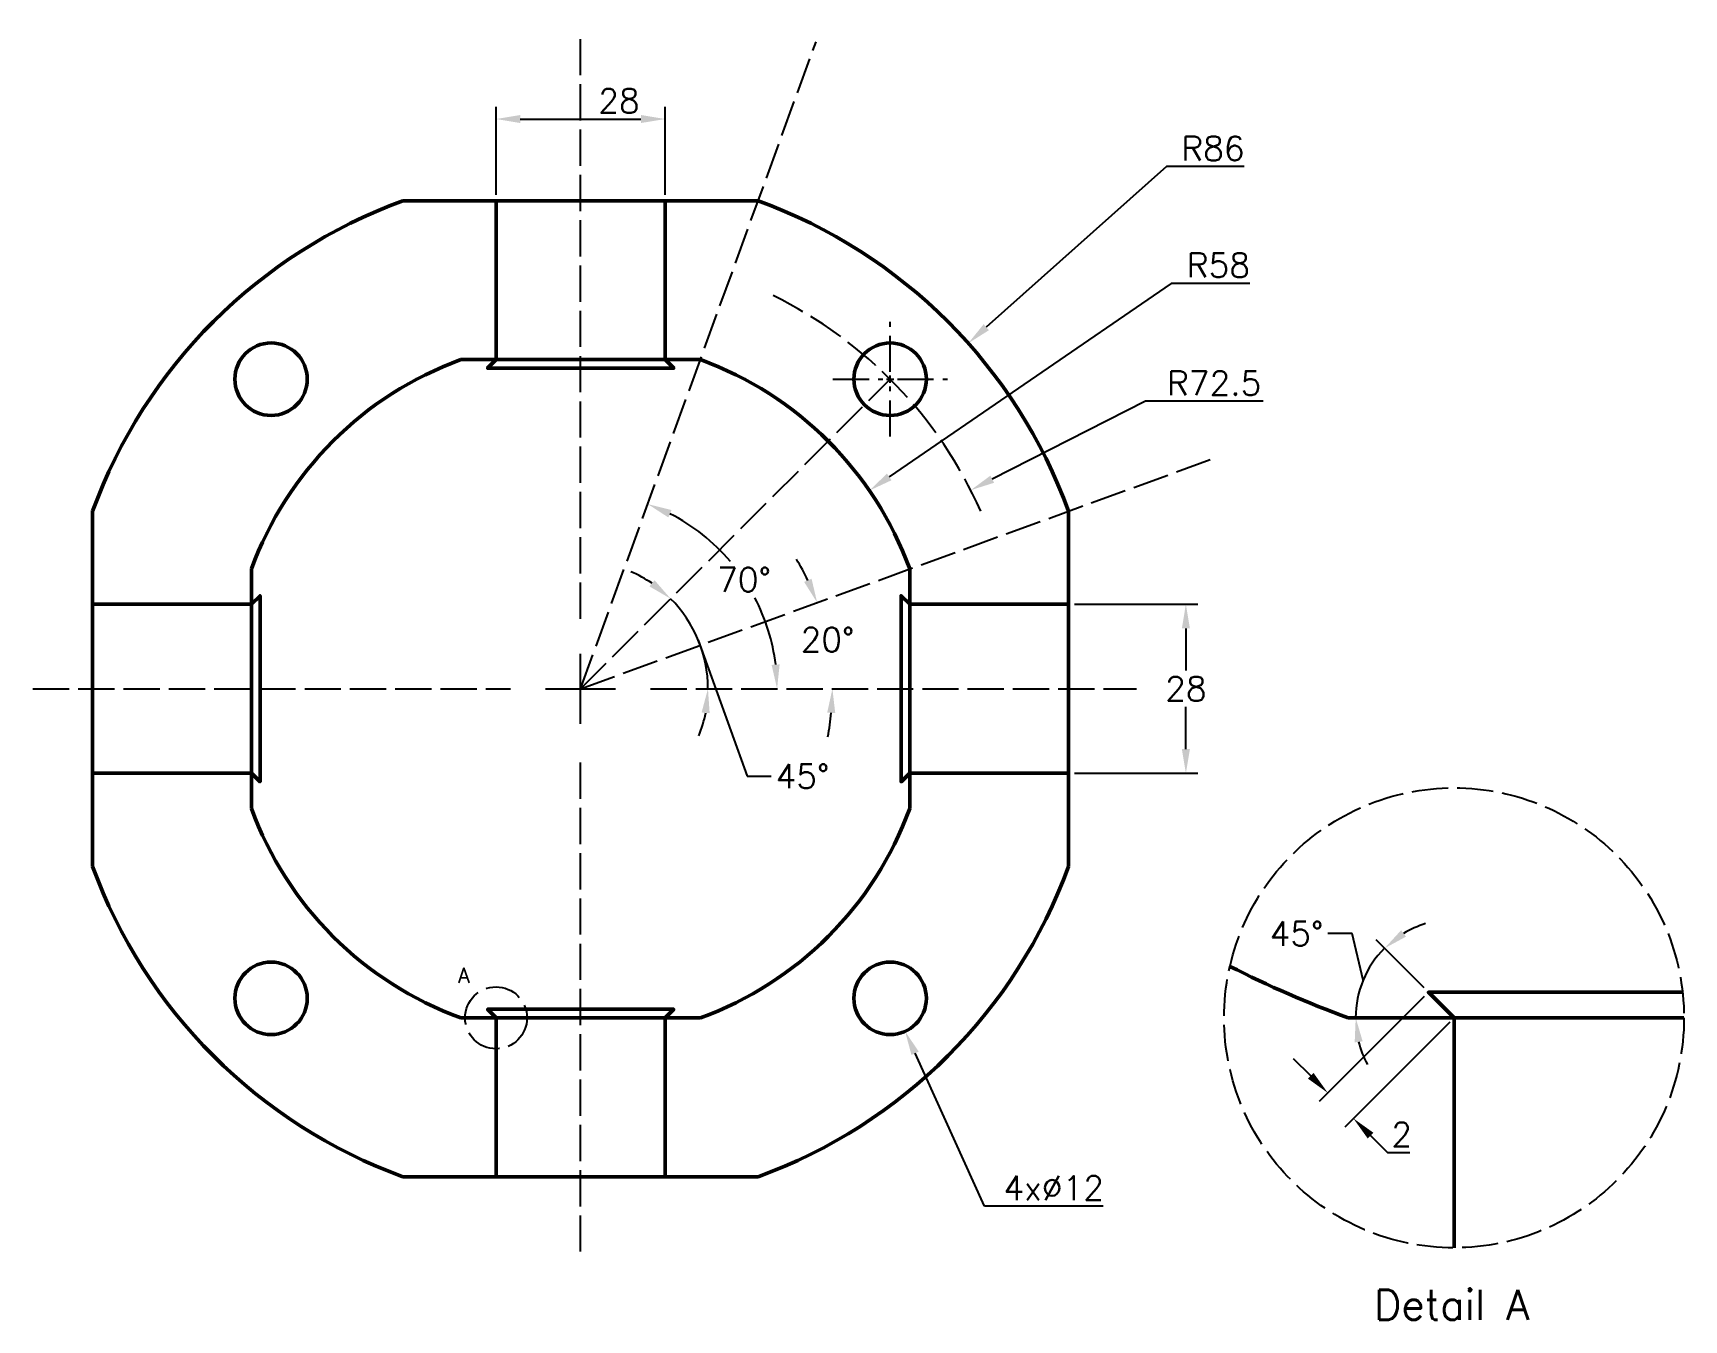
# Model space of a CAD drawing. Header units: millimetres. Extents: x 87 to 360, y 51 to 264.
import ezdxf

# ---------------------------------------------------------------- set-up
doc = ezdxf.new("R2010")
doc.units = ezdxf.units.MM
doc.linetypes.add('ACAD_ISO02W100', pattern=[15, 12, -3])
doc.layers.add('Dim', color=252, linetype='Continuous', transparency=0.4)
doc.styles.get("Standard").update_dxf_attribs({"font": 'simplex.shx'})
doc.dimstyles.new('ISO-25', dxfattribs={"dimscale": 1.6, "dimtxt": 2.5, "dimasz": 2.5, "dimexe": 1.25, "dimexo": 0.625, "dimtad": 1, "dimtih": 1, "dimtoh": 1, "dimdsep": 46, "dimtxsty": 'Standard', "dimcen": 0, "dimclrd": 256, "dimclre": 256, "dimclrt": 256, "dimadec": 0, "dimazin": 0, "dimtfac": 1, "dimtofl": 0, "dimtmove": 0, "dimatfit": 3, "dimfxl": 1, "dimarcsym": 0})

# ---------------------------------------------------------------- blocks, each defined once
blk = doc.blocks.new('*D1')
at = {"layer": 'Defpoints', "color": 0, "transparency": 16777216}
for p in [(228.96, 206.9), (195.96, 166.18), (177.7, 155.64), (177.7, 155.64), (212.94, 155.64)]:
    blk.add_point(p, dxfattribs=at)
at = {"layer": 'Dim', "lineweight": -2, "transparency": 16777216}
for p, q in [((197.18, 163.71), (205.26, 141.15)), ((205.26, 141.15), (209.26, 141.15))]:
    blk.add_line(p, q, dxfattribs=at)
for start, end in [(55.8831, 66.7663), (0, 45), (338.2337, 349.1169)]:
    blk.add_arc((177.7, 155.64), 21.09, start, end, dxfattribs=at)
at = {"layer": 'Dim', "transparency": 16777216}
for points in [[(189.95, 173.61), (189.1, 172.59), (192.61, 170.55)], [(197.74, 151.72), (199.07, 151.59), (198.79, 155.64)]]:
    blk.add_solid(points, dxfattribs=at)
at = {"layer": 'Dim', "transparency": 16777216, "insert": (214.45, 141.15), "char_height": 4, "attachment_point": 5}
blk.add_mtext('45°', dxfattribs=at)
blk = doc.blocks.new('*D2')
at = {"layer": 'Defpoints', "color": 0, "transparency": 16777216}
for p in [(242.31, 188.53), (177.7, 155.64)]:
    blk.add_point(p, dxfattribs=at)
at = {"layer": 'Dim', "lineweight": -2, "transparency": 16777216}
for p, q in [((271.26, 203.26), (245.87, 190.34)), ((290.72, 203.26), (271.26, 203.26))]:
    blk.add_line(p, q, dxfattribs=at)
at = {"layer": 'Dim', "transparency": 16777216}
blk.add_solid([(245.57, 190.93), (246.18, 189.75), (242.31, 188.53)], dxfattribs=at)
at = {"layer": 'Dim', "transparency": 16777216, "insert": (282.63, 206.26), "char_height": 4, "attachment_point": 5}
blk.add_mtext('R72.5', dxfattribs=at)
blk = doc.blocks.new('*U3')
at = {"layer": 'Dim', "color": 0, "linetype": 'ACAD_ISO02W100', "ltscale": 0.5, "transparency": 16777216}
for p, q in [((0, 11.6), (0, 108.6)), ((-90.69, 0), (-11.6, 0)), ((11.6, 0), (92.07, 0)), ((0, -93.22), (0, -11.6))]:
    blk.add_line(p, q, dxfattribs=at)
at = {"layer": 'Dim', "color": 0, "linetype": 'Continuous', "ltscale": 0.5, "transparency": 16777216}
for p, q in [((0, -5.8), (0, 5.8)), ((-5.8, 0), (5.8, 0))]:
    blk.add_line(p, q, dxfattribs=at)
blk = doc.blocks.new('*U4')
at = {"layer": 'Dim', "color": 0, "linetype": 'ACAD_ISO02W100', "ltscale": 0.5, "transparency": 16777216}
for p, q in [((0, 1.2), (0, 9.5)), ((-9.5, 0), (-1.2, 0)), ((1.2, 0), (9.5, 0)), ((0, -9.5), (0, -1.2))]:
    blk.add_line(p, q, dxfattribs=at)
at = {"layer": 'Dim', "color": 0, "linetype": 'Continuous', "ltscale": 0.5, "transparency": 16777216}
for p, q in [((-0.6, 0), (0.6, 0)), ((0, -0.6), (0, 0.6))]:
    blk.add_line(p, q, dxfattribs=at)
blk = doc.blocks.new('*D5')
at = {"layer": 'Defpoints', "color": 0, "transparency": 16777216}
for p in [(191.7, 249.99), (163.7, 236.45), (191.7, 236.45)]:
    blk.add_point(p, dxfattribs=at)
at = {"layer": 'Dim', "lineweight": -2, "transparency": 16777216}
for p, q in [((163.7, 237.45), (163.7, 251.99)), ((191.7, 237.45), (191.7, 251.99)), ((167.7, 249.99), (187.7, 249.99))]:
    blk.add_line(p, q, dxfattribs=at)
at = {"layer": 'Dim', "transparency": 16777216}
for points in [[(167.7, 250.66), (167.7, 249.33), (163.7, 249.99)], [(187.7, 250.66), (187.7, 249.33), (191.7, 249.99)]]:
    blk.add_solid(points, dxfattribs=at)
at = {"layer": 'Dim', "transparency": 16777216, "insert": (184.04, 252.99), "char_height": 4, "attachment_point": 5}
blk.add_mtext('28', dxfattribs=at)
blk = doc.blocks.new('*D6')
at = {"layer": 'Defpoints', "color": 0, "transparency": 16777216}
for p in [(225.52, 188.46), (177.7, 155.64)]:
    blk.add_point(p, dxfattribs=at)
at = {"layer": 'Dim', "lineweight": -2, "transparency": 16777216}
for p, q in [((275.53, 222.78), (228.82, 190.72)), ((288.56, 222.78), (275.53, 222.78))]:
    blk.add_line(p, q, dxfattribs=at)
at = {"layer": 'Dim', "transparency": 16777216}
blk.add_solid([(228.44, 191.27), (229.19, 190.17), (225.52, 188.46)], dxfattribs=at)
at = {"layer": 'Dim', "transparency": 16777216, "insert": (283.33, 225.78), "char_height": 4, "attachment_point": 5}
blk.add_mtext('R58', dxfattribs=at)
blk = doc.blocks.new('*D7')
at = {"layer": 'Defpoints', "color": 0, "transparency": 16777216}
for p in [(241.9, 212.85), (177.7, 155.64)]:
    blk.add_point(p, dxfattribs=at)
at = {"layer": 'Dim', "lineweight": -2, "transparency": 16777216}
for p, q in [((274.75, 242.12), (244.89, 215.51)), ((287.58, 242.12), (274.75, 242.12))]:
    blk.add_line(p, q, dxfattribs=at)
at = {"layer": 'Dim', "transparency": 16777216}
blk.add_solid([(244.45, 216.01), (245.33, 215.02), (241.9, 212.85)], dxfattribs=at)
at = {"layer": 'Dim', "transparency": 16777216, "insert": (282.43, 245.12), "char_height": 4, "attachment_point": 5}
blk.add_mtext('R86', dxfattribs=at)
blk = doc.blocks.new('*D8')
at = {"layer": 'Defpoints', "color": 0, "transparency": 16777216}
for p in [(226.48, 109.84), (231.44, 98.91)]:
    blk.add_point(p, dxfattribs=at)
at = {"layer": 'Dim', "lineweight": -2, "transparency": 16777216}
for p, q in [((244.57, 69.97), (233.09, 95.27)), ((264.24, 69.97), (244.57, 69.97))]:
    blk.add_line(p, q, dxfattribs=at)
at = {"layer": 'Dim', "transparency": 16777216}
blk.add_solid([(233.7, 95.54), (232.49, 94.99), (231.44, 98.91)], dxfattribs=at)
at = {"layer": 'Dim', "transparency": 16777216, "insert": (256.05, 72.97), "char_height": 4, "attachment_point": 5}
blk.add_mtext('4x∅12', dxfattribs=at)
blk = doc.blocks.new('*D9')
at = {"layer": 'Defpoints', "color": 0, "transparency": 16777216}
for p in [(281.96, 193.59), (219.12, 160.48), (177.7, 155.64), (189.3, 155.64), (269.77, 155.64)]:
    blk.add_point(p, dxfattribs=at)
at = {"layer": 'Dim', "lineweight": -2, "transparency": 16777216}
for start, end in [(25.4978, 30.9956), (349.0044, 354.5022)]:
    blk.add_arc((177.7, 155.64), 41.7, start, end, dxfattribs=at)
at = {"layer": 'Dim', "transparency": 16777216}
for points in [[(215.95, 173.85), (214.72, 173.33), (216.88, 169.9)], [(218.54, 151.68), (219.87, 151.61), (219.4, 155.64)]]:
    blk.add_solid(points, dxfattribs=at)
at = {"layer": 'Dim', "transparency": 16777216, "insert": (218.6, 163.77), "char_height": 4, "attachment_point": 5}
blk.add_mtext('20°', dxfattribs=at)
blk = doc.blocks.new('*D10')
at = {"layer": 'Defpoints', "color": 0, "transparency": 16777216}
for p in [(216.7, 262.8), (200.03, 179.31), (177.7, 155.64), (189.3, 155.64), (269.77, 155.64)]:
    blk.add_point(p, dxfattribs=at)
at = {"layer": 'Dim', "lineweight": -2, "transparency": 16777216}
for start, end in [(40.353, 62.9538), (7.0462, 27.59)]:
    blk.add_arc((177.7, 155.64), 32.55, start, end, dxfattribs=at)
at = {"layer": 'Dim', "transparency": 16777216}
for points in [[(192.23, 184.01), (192.76, 185.24), (188.83, 186.22)], [(210.66, 159.67), (209.33, 159.59), (210.24, 155.64)]]:
    blk.add_solid(points, dxfattribs=at)
at = {"layer": 'Dim', "transparency": 16777216, "insert": (204.76, 173.71), "char_height": 4, "attachment_point": 5}
blk.add_mtext('70°', dxfattribs=at)
blk = doc.blocks.new('*D11')
at = {"layer": 'Defpoints', "color": 0, "transparency": 16777216}
for p in [(258.51, 169.64), (258.51, 141.64), (277.94, 141.64)]:
    blk.add_point(p, dxfattribs=at)
at = {"layer": 'Dim', "lineweight": -2, "transparency": 16777216}
for p, q in [((259.51, 169.64), (279.94, 169.64)), ((277.94, 165.64), (277.94, 158.64)), ((277.94, 145.64), (277.94, 152.64)), ((259.51, 141.64), (279.94, 141.64))]:
    blk.add_line(p, q, dxfattribs=at)
at = {"layer": 'Dim', "transparency": 16777216}
for points in [[(277.28, 165.64), (278.61, 165.64), (277.94, 169.64)], [(277.28, 145.64), (278.61, 145.64), (277.94, 141.64)]]:
    blk.add_solid(points, dxfattribs=at)
at = {"layer": 'Dim', "transparency": 16777216, "insert": (277.94, 155.64), "char_height": 4, "attachment_point": 5}
blk.add_mtext('28', dxfattribs=at)
blk = doc.blocks.new('*D12')
at = {"layer": 'Defpoints', "color": 0, "transparency": 16777216}
for p in [(306.62, 105.35), (318.11, 105.38), (304.84, 101.14), (322.35, 101.14), (350.45, 101.14)]:
    blk.add_point(p, dxfattribs=at)
at = {"layer": 'Dim', "lineweight": -2, "transparency": 16777216}
for p, q in [((305.47, 115.09), (301.47, 115.09)), ((307.31, 107.37), (305.47, 115.09)), ((317.41, 106.09), (309.43, 114.07))]:
    blk.add_line(p, q, dxfattribs=at)
for start, end in [(106.7833, 120.8917), (135, 180), (194.1083, 208.2167)]:
    blk.add_arc((322.35, 101.14), 16.29, start, end, dxfattribs=at)
at = {"layer": 'Dim', "transparency": 16777216}
for points in [[(314.4, 114.59), (313.58, 115.64), (310.84, 112.65)], [(305.9, 97.08), (307.22, 97.25), (306.07, 101.14)]]:
    blk.add_solid(points, dxfattribs=at)
at = {"layer": 'Dim', "transparency": 16777216, "insert": (296.28, 115.09), "char_height": 4, "attachment_point": 5}
blk.add_mtext('45°', dxfattribs=at)
blk = doc.blocks.new('*D13')
at = {"layer": 'Defpoints', "color": 0, "transparency": 16777216}
for p in [(318.11, 105.38), (322.35, 101.14), (305.69, 84.47)]:
    blk.add_point(p, dxfattribs=at)
at = {"layer": 'Dim', "lineweight": -2, "transparency": 16777216}
for p, q in [((317.41, 104.67), (300.03, 87.3)), ((321.65, 100.43), (304.28, 83.06)), ((298.62, 91.54), (295.79, 94.37)), ((308.52, 81.64), (311.35, 78.82)), ((311.35, 78.82), (315.01, 78.82))]:
    blk.add_line(p, q, dxfattribs=at)
at = {"layer": 'Dim', "transparency": 16777216}
for points in [[(299.09, 92.01), (298.15, 91.07), (301.45, 88.71)], [(308.99, 82.12), (308.05, 81.17), (305.69, 84.47)]]:
    blk.add_solid(points, dxfattribs=at)
at = {"layer": 'Dim', "transparency": 16777216, "insert": (313.68, 81.82), "char_height": 4, "attachment_point": 5}
blk.add_mtext('2', dxfattribs=at)

msp = doc.modelspace()

# ---------------------------------------------------------------- linework, layer by layer
at = {"lineweight": 50}
for p, q in [((148.283, 236.452), (177.696, 236.452)), ((163.696, 210.141), (163.696, 236.452)), ((207.11, 236.452), (177.696, 236.452)), ((191.696, 236.452), (191.696, 210.141)), ((157.859, 210.141), (177.696, 210.141)), ((197.534, 210.141), (177.696, 210.141)), ((96.883, 185.052), (96.883, 155.638)), ((258.51, 185.052), (258.51, 155.638)), ((123.194, 175.476), (123.194, 155.638)), ((232.199, 175.476), (232.199, 155.638)), ((96.883, 169.638), (123.194, 169.638)), ((232.199, 169.638), (258.51, 169.638)), ((96.883, 126.225), (96.883, 155.638)), ((123.194, 135.801), (123.194, 155.638)), ((232.199, 135.801), (232.199, 155.638)), ((258.51, 126.225), (258.51, 155.638)), ((123.194, 141.638), (96.883, 141.638)), ((258.51, 141.638), (232.199, 141.638)), ((157.859, 101.136), (177.696, 101.136)), ((163.696, 74.825), (163.696, 101.136)), ((197.534, 101.136), (177.696, 101.136)), ((191.696, 101.136), (191.696, 74.825)), ((304.843, 101.136), (360.435, 101.136)), ((322.355, 63.056), (322.355, 101.136)), ((148.283, 74.825), (177.696, 74.825)), ((207.11, 74.825), (177.696, 74.825))]:
    msp.add_line(p, q, dxfattribs=at)
for points in [[(191.696, 210.141), (193.111, 208.726), (177.696, 208.726), (162.282, 208.726), (163.696, 210.141)], [(123.194, 169.638), (124.608, 171.053), (124.608, 155.638), (124.608, 140.224), (123.194, 141.638)], [(232.199, 141.638), (230.784, 140.224), (230.784, 155.638), (230.784, 171.053), (232.199, 169.638)], [(322.355, 101.136), (318.112, 105.379), (360.198, 105.379)], [(163.696, 101.136), (162.282, 102.551), (177.696, 102.551), (193.111, 102.551), (191.696, 101.136)]]:
    msp.add_lwpolyline(points, dxfattribs=at)
for centre in [(126.431, 206.904), (228.962, 206.904), (126.431, 104.373), (228.962, 104.373)]:
    msp.add_circle(centre, 6, dxfattribs=at)
for centre, radius, start, end in [((177.696, 155.638), 86, 110, 160), ((177.696, 155.638), 86, 20, 70), ((177.696, 155.638), 58, 110, 160), ((177.696, 155.638), 58, 20, 70), ((177.696, 155.638), 58, 200, 250), ((177.696, 155.638), 58, 290, 340), ((177.696, 155.638), 86, 200, 250), ((177.696, 155.638), 86, 290, 340), ((364.355, 264.643), 174, 242.95646, 250)]:
    msp.add_arc(centre, radius, start, end, dxfattribs=at)
at = {"layer": 'Dim', "linetype": 'ACAD_ISO02W100', "ltscale": 0.5, "transparency": 33554534}
for q in [(216.701, 262.803), (228.962, 206.904), (281.962, 193.588)]:
    msp.add_line((177.696, 155.638), q, dxfattribs=at)
at = {"layer": 'Dim', "linetype": 'ACAD_ISO02W100', "ltscale": 0.5}
for centre, radius in [((322.355, 101.136), 38.08), ((163.696, 101.136), 5.125)]:
    msp.add_circle(centre, radius, dxfattribs=at)
at = {"layer": 'Dim', "linetype": 'ACAD_ISO02W100', "ltscale": 0.5, "transparency": 33554534}
msp.add_arc((177.696, 155.638), 72.5, 23.91105, 63.90476, dxfattribs=at)

# ---------------------------------------------------------------- block references
for name, p in [('*U3', (177.696, 155.638)), ('*U4', (228.962, 206.904))]:
    msp.add_blockref(name, p, dxfattribs=at)

# ---------------------------------------------------------------- texts
at = {"insert": (157.417, 109.431), "char_height": 2.5, "attachment_point": 1}
msp.add_mtext_dynamic_manual_height_columns('A', width=8.48588, gutter_width=12.5, heights=[0], dxfattribs=at)
at = {"layer": 'Dim', "linetype": 'ACAD_ISO02W100', "insert": (309.123, 56.101), "char_height": 5, "attachment_point": 1}
msp.add_mtext_dynamic_manual_height_columns('Detail A', width=33.94038, gutter_width=12.5, heights=[0], dxfattribs=at)

# ---------------------------------------------------------------- dimensions: what is measured, and where the dimension line sits
at = {"layer": 'Dim'}
for base, line2, picture, middle in [((200.031, 179.312), ((177.696, 155.638), (216.701, 262.803)), '*D10', (204.763, 173.712)), ((219.117, 160.48), ((177.696, 155.638), (281.962, 193.588)), '*D9', (218.597, 163.774))]:
    dim = msp.add_angular_dim_2l(base=base, line1=((189.296, 155.638), (269.769, 155.638)), line2=line2, dimstyle='ISO-25', dxfattribs=at)
    dim.commit()
    dim.dimension.update_dxf_attribs({"geometry": picture, "text_midpoint": middle, "dimtype": 162})
dim = msp.add_linear_dim(base=(191.696, 249.992), p1=(163.696, 236.452), p2=(191.696, 236.452), dimstyle='ISO-25', dxfattribs=at)
dim.commit()
dim.dimension.update_dxf_attribs({"geometry": '*D5', "text_midpoint": (184.039, 249.992), "dimtype": 160})
for mpoint, picture, middle in [((241.904, 212.852), '*D7', (282.433, 242.123)), ((225.518, 188.458), '*D6', (283.326, 222.78)), ((242.308, 188.525), '*D2', (282.628, 203.261))]:
    dim = msp.add_radius_dim(center=(177.696, 155.638), mpoint=mpoint, dimstyle='ISO-25', dxfattribs=at)
    dim.commit()
    dim.dimension.update_dxf_attribs({"geometry": picture, "text_midpoint": middle, "dimtype": 164})
for base, line1, line2, picture, middle in [((195.961, 166.184), ((177.696, 155.638), (228.962, 206.904)), ((177.696, 155.638), (212.944, 155.638)), '*D1', (214.452, 141.15)), ((306.624, 105.351), ((304.843, 101.136), (350.445, 101.136)), ((322.355, 101.136), (318.112, 105.379)), '*D12', (296.276, 115.086))]:
    dim = msp.add_angular_dim_2l(base=base, line1=line1, line2=line2, dimstyle='ISO-25', override={"dimtmove": 1}, dxfattribs=at)
    dim.commit()
    dim.dimension.update_dxf_attribs({"geometry": picture, "text_midpoint": middle, "dimtype": 162})
dim = msp.add_linear_dim(base=(277.943, 141.638), p1=(258.51, 169.638), p2=(258.51, 141.638), angle=90, dimstyle='ISO-25', dxfattribs=at)
dim.commit()
dim.dimension.update_dxf_attribs({"geometry": '*D11', "text_midpoint": (277.943, 155.638)})
dim = msp.add_diameter_dim_2p(p1=(226.483, 109.837), p2=(231.44, 98.909), text='4x<>', dimstyle='ISO-25', dxfattribs=at)
dim.commit()
dim.dimension.update_dxf_attribs({"geometry": '*D8', "text_midpoint": (256.054, 69.97), "dimtype": 163})
dim = msp.add_aligned_dim(p1=(318.112, 105.379), p2=(322.355, 101.136), distance=-23.566, text='2', dimstyle='ISO-25', dxfattribs=at)
dim.commit()
dim.dimension.update_dxf_attribs({"geometry": '*D13', "text_midpoint": (313.681, 81.815)})

doc.saveas('drawing.dxf')
